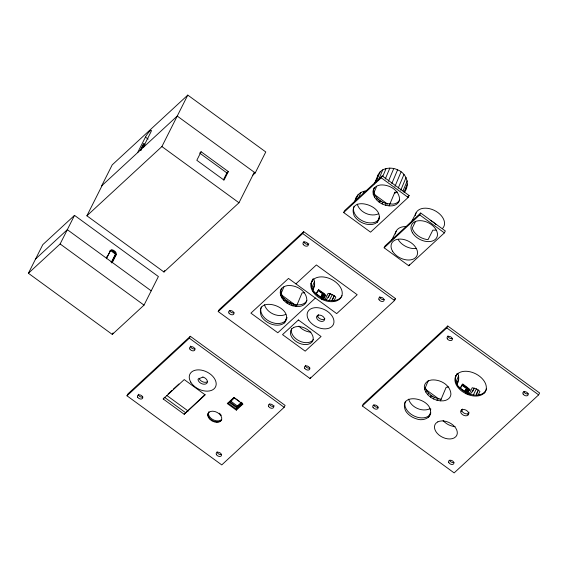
<?xml version="1.0" encoding="UTF-8"?>
<svg xmlns="http://www.w3.org/2000/svg" width="568" height="568" viewBox="0 0 568 568"><rect width="100%" height="100%" fill="white"/><g stroke="black" fill="none" stroke-linecap="round" stroke-linejoin="round"><path stroke-width="0.85" d="M236.331 410.146L242.827 404.146L233.803 397.572L227.306 403.571L236.331 410.146L236.593 407.71L237.431 406.035L241.556 402.222M261.315 306.876L260.691 309.304L260.975 311.981L262.139 314.729A13.902 9.23 26.7 0 0 273.329 322.894C278.235 324.399 285.903 323.568 287.089 317.569M354.07 206.276L353.445 208.697L353.722 211.374L354.894 214.129A13.902 9.23 26.7 0 0 366.083 222.287C370.684 223.551 376.847 223.238 379.424 218.581M405.417 401.256L404.792 403.685L405.069 406.361L406.241 409.109A13.902 9.23 26.7 0 0 417.43 417.267C422.024 418.531 428.194 418.218 430.771 413.561M312.84 290.092C314.573 286.662 315.474 282.53 313.621 278.945M355.554 200.142C356.179 194.831 361.269 191.111 366.417 190.962M377.692 176.683C379.431 168.007 390.706 166.396 397.593 169.818C406.809 173.283 410.295 184.714 404.26 192.637M456.935 384.472C458.674 381.043 459.576 376.911 457.723 373.325M332.28 300.614L334.225 295.665L330.242 293.72L328.141 293.329L325.088 299.393M476.382 394.994L478.32 390.046L476.41 388.895L472.235 387.71L468.806 394.533M283.901 286.911L280.507 294.962C283.141 302.616 291.76 307.181 299.606 306.415A14.484 9.613 26.7 0 0 306.834 299.741C306.344 290.539 295.949 284.753 287.458 285.612A14.484 9.613 26.7 0 0 280.23 292.286L280.507 294.962C285.754 300.081 292.087 306.06 300.309 304.746A14.484 9.613 26.7 0 0 306.912 300.5M289.446 304.576L290.149 302.9L286.3 302.687L287.003 301.019L283.652 300.351L284.355 298.676L281.678 297.717L282.381 296.042L281.21 293.294L280.933 290.617A14.484 9.613 26.7 0 1 281.558 288.189M284.483 322.858C296.368 306.784 253.094 293.947 261.436 316.404A13.902 9.23 26.7 0 0 272.626 324.562C276.58 325.578 281.188 325.599 284.483 322.858L286.556 317.931M310.98 283.709L312.989 278.923M311.541 288.452L314.509 281.409M312.634 289.538L314.679 284.682M354.432 201.761L356.399 197.089M355.461 201.001L358.209 194.476M358.231 198.722L360.865 192.474M363.144 193.66L364.173 191.217M374.355 183.826L378.331 174.397M375.427 182.321L377.479 177.443M375.696 182.328L380.141 171.777M378.473 180.013L382.789 169.775M373.261 194.362L372.977 191.686A14.484 9.613 26.7 0 1 380.205 185.012C388.704 184.146 399.098 189.932 399.588 199.141A14.484 9.613 26.7 0 1 392.36 205.815C384.515 206.574 375.888 202.009 373.261 194.362L376.655 186.311M382.69 176.62L386.098 168.518M374.426 197.11L375.136 195.442L373.964 192.694L373.68 190.01A14.484 9.613 26.7 0 1 374.312 187.589M376.406 199.744L377.109 198.076L375.136 195.442M385.225 179.062L389.84 168.1M379.055 202.087L379.758 200.412L377.109 198.076M388.391 181.291L393.766 168.54M382.193 203.969L382.903 202.3L379.758 200.412M391.821 183.514L397.593 169.818M377.23 222.258C389.123 206.184 345.841 193.34 354.191 215.797A13.902 9.23 26.7 0 0 365.38 223.955C369.328 224.971 373.943 224.992 377.23 222.258L379.651 216.507M385.615 205.268L386.318 203.6L393.063 204.139A14.484 9.613 26.7 0 0 399.666 199.893M394.945 186.396L401.079 171.834M389.08 205.9L394.831 192.261A14.079 10.977 22.9 0 0 397.408 192.048M398.196 188.164L403.969 174.468M400.71 190.273L406.077 177.521M402.975 190.983L407.263 180.802M404.018 192.176L407.433 184.075M424.608 389.343L424.324 386.666A14.484 9.613 26.7 0 1 431.552 379.992C440.051 379.133 450.445 384.919 450.928 394.121A14.484 9.613 26.7 0 1 443.7 400.795C435.855 401.562 427.235 396.996 424.608 389.343L428.336 380.496M425.773 392.097L426.476 390.422L425.311 387.674M427.754 394.732L428.457 393.056L426.476 390.422M430.402 397.067L431.105 395.399L428.457 393.056M433.54 398.956L434.243 397.28L431.105 395.399M430.409 410.131C428.329 397.238 398.125 392.595 405.538 410.785A13.902 9.23 26.7 0 0 416.727 418.943C422.713 421.378 432.567 417.913 430.409 410.131L430.878 409.017M428.577 417.239L430.658 412.304M436.962 400.255L437.665 398.58L441.13 399.212M440.427 400.88L446.178 387.248A14.079 10.977 22.9 0 0 448.755 387.028M455.408 377.287L456.757 374.099M455.969 382.051L458.61 375.789M456.729 383.918L458.781 379.062M28.4 273.265L42.777 244.673L74.514 215.371L158.394 276.538L144.016 305.13L112.287 334.431L28.4 273.265L60.13 243.963L74.514 215.371M254.322 172.267L238.986 202.762L163.982 272.015L86.897 215.804L102.233 185.31M137.648 152.614L145.436 137.129A5.346 0.966 -53.9 0 1 149.938 131.059A5.346 0.966 -53.9 0 1 150.839 132.138L143.051 147.623M140.253 150.513L143.569 143.917L144.627 144.684M143.626 147.197L144.996 144.478L143.86 143.647L141.46 148.411A5.346 0.966 -53.9 0 0 141.262 150.257M86.897 215.804L161.901 146.558L187.781 95.097L265.774 151.961L255.224 172.928L252.618 175.334M106.621 258.326L110.455 250.701A2.854 2.073 47.3 0 1 113.678 250.445L114.814 251.276A2.854 2.073 47.3 0 1 116.121 254.833L112.287 262.459M115.446 254.123L111.612 261.741A2.854 2.073 47.3 0 1 111.285 262.182M115.787 254.215L112.336 261.081A2.854 2.073 47.3 0 1 110.994 261.94M111.747 262.956L115.581 255.33M201.122 151.748L196.819 160.297L224.026 180.134L228.322 171.586L201.122 151.748L200.156 152.636M112.287 334.431L113.039 332.926M163.982 272.015L164.763 270.453M223.366 179.914L226.88 172.921L228.322 171.586M126.976 395.79L127.935 393.887L190.315 336.284L285.108 405.403L284.149 407.313L221.761 464.908L126.976 395.79L189.357 338.194L190.315 336.284M163.215 398.977L184.224 379.58L205.19 394.866L184.181 414.264L163.215 398.977L163.662 398.083M218.204 311.555L219.163 309.652L303.667 231.63L395.505 298.598L394.547 300.507L310.043 378.522L218.204 311.555L302.709 233.54L303.667 231.63M184.181 414.264L205.005 394.561M230.012 401.384L229.451 402.499L227.306 403.571M343.661 212.538L344.62 210.629L382.207 175.924L409.116 195.534L408.158 197.437L370.563 232.156L343.661 212.538L381.249 177.827L382.207 175.924M316.426 293.855L318.705 289.708L323.242 293.017L320.963 297.163M321.552 297.731L323.078 294.7L324.434 293.834L325.805 295.303A6.411 4.26 26.7 0 0 323.994 299.159M322.148 298.385L324.434 293.834M323.171 299.151L325.109 295.289L325.57 295.779A6.411 4.26 26.7 0 0 323.618 298.427M325.57 295.779L325.805 295.303M317.327 316.951L318.492 314.636M328.332 297.511L330.242 293.72L326.16 300.081M331.939 300.216L334.225 295.665L335.837 297.092L333.934 300.877M335.787 300.181L335.546 300.657L336.206 300.713M310.043 378.522L310.682 377.251M384.138 247.804L385.097 245.894L420.696 213.021L445.333 230.984L444.375 232.887L408.768 265.76L384.138 247.804L419.738 214.924L420.696 213.021M391.324 240.839L396.116 231.311M416.046 212.908L411.253 222.436A15.499 10.288 26.7 0 1 413.987 219.39M415.549 221.52L412.233 228.116A14.079 9.351 26.7 0 0 428.059 239.653L432.851 230.125A14.079 9.351 26.7 0 0 436.103 230.061M408.768 265.76L409.407 264.489M362.306 405.935L363.264 404.033L447.761 326.011L539.6 392.978L538.641 394.881L454.144 472.903L362.306 405.935L446.803 327.913L447.761 326.011M460.527 388.235L462.806 384.089L467.336 387.397L465.064 391.537M465.654 392.112L467.18 389.08L468.529 388.214L469.906 389.683A6.411 4.26 26.7 0 0 468.096 393.539L467.855 394.014A6.411 4.26 26.7 0 1 469.665 390.159L469.906 389.683M466.243 392.765L468.529 388.214M467.265 393.532L469.211 389.669L469.665 390.159M461.429 411.331L462.593 409.017M472.427 391.892L474.337 388.1L470.261 394.462M476.417 393.837L478.32 390.046L479.939 391.466L478.029 395.257M467.833 414.462L468.998 412.148M479.648 395.037L479.889 394.561M329.128 300.756L332.315 294.515M473.222 395.136L476.41 388.895M315.865 293.691L318.705 289.708M321.282 295.509L322.162 294.011M459.966 388.072L462.806 384.089M464.496 391.38L467.336 387.397M312.471 289.694L313.834 287.727M405.68 188.434L406.581 187.128M457.027 383.421L457.929 382.108M322.191 295.907L323.078 294.7L320.622 297.249M466.285 390.287L467.18 389.08L464.716 391.629M187.781 95.097L112.201 164.883L101.658 185.843L177.237 116.064L255.224 172.928M35.592 258.965L67.322 229.671L151.202 290.837M110.455 250.701L106.464 258.064A2.854 2.073 47.3 0 0 106.656 258.781M113.678 250.445L112.961 251.113A2.854 2.073 47.3 0 0 110.057 250.928M114.814 251.276L114.09 251.944A2.854 2.073 47.3 0 1 115.403 255.501L116.121 254.833M168.121 393.965L171.941 390.436M173.212 389.265L178.941 383.975M295.892 283.865L316.376 264.958L357.18 294.714L336.696 313.621L288.501 278.434L250.907 313.138L277.809 332.756L315.403 298.044M407.817 196.727L409.116 195.534M322.88 293.351L323.242 293.017M234.179 397.586L228.159 403.145L236.43 409.18L242.458 403.621L241.073 402.613M232.17 399.602L229.813 401.775L236.955 406.986L241.67 402.634M234.158 398.154L229.451 402.499L236.593 407.71L241.89 402.818L242.827 404.146M394.199 299.797L395.505 298.598M483.794 393.354L485.093 392.147M382.903 202.3L386.318 203.6M434.243 397.28L437.665 398.58M381.249 177.827L408.158 197.437M419.738 214.924L444.375 232.887M373.879 194.086L387.639 204.118M377.798 199.382L381.242 201.888M446.803 327.913L538.641 394.881M199.673 153.083L226.88 172.921M302.709 233.54L394.547 300.507M161.901 146.558L238.986 202.762M145.436 137.129L148.156 139.117M462.565 384.564L467.102 387.873M462.203 384.898L466.74 388.207M461.72 385.09L466.257 388.391M457.808 386.247L468.465 394.022M318.463 290.184L323 293.493M318.108 290.518L322.638 293.826M313.025 291.377L323.682 299.144M425.915 389.57L438.986 399.098M431.211 395.868L432.589 396.869M281.132 294.685L294.891 304.718M285.739 300.486L287.798 301.991M111.541 250.083L115.524 252.987M110.114 250.232L115.829 254.4M60.13 243.963L144.016 305.13M189.357 338.194L284.149 407.313M234.868 398.09L239.696 401.611M230.296 400.823L237.431 406.035M166.843 395.491L188.207 411.062M164.386 397.224L185.629 412.723M290.149 302.9L292.861 305.875L293.571 304.207L296.333 306.5L302.077 292.868A14.079 10.977 22.9 0 0 304.661 292.648M394.831 192.261L395.072 193.418M378.196 407.107A2.854 1.896 26.7 0 1 373.751 404.941M452.497 338.507A2.854 1.896 26.7 0 1 449.544 338.102A2.854 1.896 26.7 0 1 447.996 335.802M528.304 393.78A2.854 1.896 26.7 0 1 523.859 391.615M454.002 462.387A2.854 1.896 26.7 0 1 449.558 460.215M455.11 426.568A12.134 8.051 26.7 0 1 443.075 420.49M468.082 390.394A7.136 4.736 26.7 0 1 469.211 389.669M469.005 413.206A4.281 2.84 26.7 0 1 464.39 413.298A4.281 2.84 26.7 0 1 461.578 409.578M486.599 388.668A16.692 11.083 26.7 0 1 467.386 393.205A16.692 11.083 26.7 0 1 456.118 375.391M456.459 374.752A16.692 11.083 26.7 0 1 457.332 373.574M429.955 408.768A14.079 10.977 22.9 0 1 408.605 399.155M324.903 318.825A4.281 2.84 26.7 0 1 320.295 318.918A4.281 2.84 26.7 0 1 317.476 315.197M313.5 339.281A12.134 8.051 26.7 0 1 299.35 340.956A12.134 8.051 26.7 0 1 291.711 328.673M234.094 312.727A2.854 1.896 26.7 0 1 229.657 310.561M308.85 243.835A2.854 1.896 26.7 0 1 305.776 243.899A2.854 1.896 26.7 0 1 303.894 241.421M384.202 299.407A2.854 1.896 26.7 0 1 381.256 298.995A2.854 1.896 26.7 0 1 379.701 296.695M309.901 368.007A2.854 1.896 26.7 0 1 306.954 367.602A2.854 1.896 26.7 0 1 305.399 365.302M342.007 295.658A16.692 11.083 26.7 0 1 320.849 297.596A16.692 11.083 26.7 0 1 313.231 279.193M311.008 332.188A12.134 8.051 26.7 0 1 298.981 326.11M285.853 314.388A14.079 10.977 22.9 0 1 264.51 304.775M378.607 213.788A14.079 10.977 22.9 0 1 357.265 204.168M392.928 238.659A15.499 10.288 26.7 0 1 394.696 237.417M430.281 220.292A15.499 10.288 26.7 0 1 435.933 224.573M416.174 248.464A14.079 9.351 26.7 0 1 398.282 239.724M395.456 233.952A15.499 10.288 26.7 0 1 406.134 226.596M415.385 215.549A15.499 10.288 26.7 0 1 433.895 210.181A15.499 10.288 26.7 0 1 442.77 228.201M106.493 257.496A2.854 2.073 47.3 0 1 106.67 256.942M142.866 396.968A2.854 1.896 26.7 0 1 139.913 396.556A2.854 1.896 26.7 0 1 138.365 394.256M221.619 454.393A2.854 1.896 26.7 0 1 218.673 453.988A2.854 1.896 26.7 0 1 217.118 451.688M274.259 405.921A2.854 1.896 26.7 0 1 271.525 406.134A2.854 1.896 26.7 0 1 269.367 404.04M195.051 348.78A2.854 1.896 26.7 0 1 192.098 348.376A2.854 1.896 26.7 0 1 190.55 346.075M207.647 381.497A4.991 3.316 26.7 0 1 202.868 381.866A4.991 3.316 26.7 0 1 199.091 378.21M221.421 419.674A7.49 4.97 26.7 0 1 212.496 419.369A7.49 4.97 26.7 0 1 208.747 412.048M221.719 419.575A7.49 4.97 26.7 0 1 212.013 420.32A7.49 4.97 26.7 0 1 209.045 411.949M219.284 413.185A7.49 4.97 26.7 0 1 221.25 415.428M298.392 319.976L282.523 334.623L305.194 351.152L321.062 336.504L298.392 319.976M293.691 327.488L291.888 328.801A12.134 8.051 26.7 0 0 294.863 340.608A12.134 8.051 26.7 0 0 309.894 343.647L311.704 342.326A12.134 8.051 26.7 0 0 308.729 330.519A12.134 8.051 26.7 0 0 293.691 327.488M437.793 421.861L435.983 423.181A12.134 8.051 26.7 0 0 438.957 434.989A12.134 8.051 26.7 0 0 453.995 438.027L455.799 436.707A12.134 8.051 26.7 0 0 452.824 424.899A12.134 8.051 26.7 0 0 437.793 421.861M202.925 377.045L198.026 379.168A4.991 3.316 26.7 0 0 202.52 383.975A4.991 3.316 26.7 0 0 207.419 381.852A4.991 3.316 26.7 0 0 202.925 377.045M321.815 299.315L318.101 297.078A16.692 11.083 26.7 0 1 318.08 277.234A16.692 11.083 26.7 0 1 342.121 291.689A16.692 11.083 26.7 0 1 321.815 299.315M465.916 393.695L462.196 391.459A16.692 11.083 26.7 0 1 462.182 371.614A16.692 11.083 26.7 0 1 486.215 386.07A16.692 11.083 26.7 0 1 465.916 393.695M468.579 412.971L468.217 412.141A4.281 2.84 26.7 0 0 461.443 409.99A4.281 2.84 26.7 0 0 463.772 415.357A4.281 2.84 26.7 0 0 468.579 412.971M324.477 318.591L324.122 317.76A4.281 2.84 26.7 0 0 317.349 315.609A4.281 2.84 26.7 0 0 319.678 320.977A4.281 2.84 26.7 0 0 324.477 318.591M447.335 338.798A2.854 1.896 26.7 0 0 451.986 340.125A2.854 1.896 26.7 0 0 449.835 336.49A2.854 1.896 26.7 0 0 447.335 338.798M373.034 407.398A2.854 1.896 26.7 0 0 377.685 408.726A2.854 1.896 26.7 0 0 375.533 405.09A2.854 1.896 26.7 0 0 373.034 407.398M523.142 394.071A2.854 1.896 26.7 0 0 527.793 395.399A2.854 1.896 26.7 0 0 525.641 391.771A2.854 1.896 26.7 0 0 523.142 394.071M448.841 462.679A2.854 1.896 26.7 0 0 453.491 464.006A2.854 1.896 26.7 0 0 451.34 460.371A2.854 1.896 26.7 0 0 448.841 462.679M228.939 313.018A2.854 1.896 26.7 0 0 233.59 314.345A2.854 1.896 26.7 0 0 231.439 310.717A2.854 1.896 26.7 0 0 228.939 313.018M303.241 244.417A2.854 1.896 26.7 0 0 307.891 245.745A2.854 1.896 26.7 0 0 305.74 242.11A2.854 1.896 26.7 0 0 303.241 244.417M379.048 299.698A2.854 1.896 26.7 0 0 383.698 301.019A2.854 1.896 26.7 0 0 381.547 297.391A2.854 1.896 26.7 0 0 379.048 299.698M304.746 368.298A2.854 1.896 26.7 0 0 309.397 369.626A2.854 1.896 26.7 0 0 307.245 365.991A2.854 1.896 26.7 0 0 304.746 368.298M308.63 319.883A14.264 9.471 26.7 0 0 331.882 326.515A14.264 9.471 26.7 0 0 321.126 308.353A14.264 9.471 26.7 0 0 308.63 319.883M392.531 251.162A14.079 9.351 26.7 0 0 415.478 257.702A14.079 9.351 26.7 0 0 404.856 239.774A14.079 9.351 26.7 0 0 392.531 251.162M412.46 232.759A14.079 9.351 26.7 0 0 435.407 239.305A14.079 9.351 26.7 0 0 424.793 221.371A14.079 9.351 26.7 0 0 412.46 232.759M137.704 397.259A2.854 1.896 26.7 0 0 142.355 398.58A2.854 1.896 26.7 0 0 140.204 394.952A2.854 1.896 26.7 0 0 137.704 397.259M216.465 454.684A2.854 1.896 26.7 0 0 221.115 456.012A2.854 1.896 26.7 0 0 218.964 452.376A2.854 1.896 26.7 0 0 216.465 454.684M268.65 406.503A2.854 1.896 26.7 0 0 273.3 407.831A2.854 1.896 26.7 0 0 271.149 404.196A2.854 1.896 26.7 0 0 268.65 406.503M208.506 417.622A7.49 4.97 26.8 0 0 220.703 421.101A7.49 4.97 26.8 0 0 215.052 411.566A7.49 4.97 26.8 0 0 208.506 417.622M189.889 349.071A2.854 1.896 26.7 0 0 194.54 350.399A2.854 1.896 26.7 0 0 192.389 346.764A2.854 1.896 26.7 0 0 189.889 349.071M190.77 382.15A14.314 9.5 26.7 0 0 214.093 388.803A14.314 9.5 26.7 0 0 203.301 370.577A14.314 9.5 26.7 0 0 190.77 382.15"/></g></svg>
